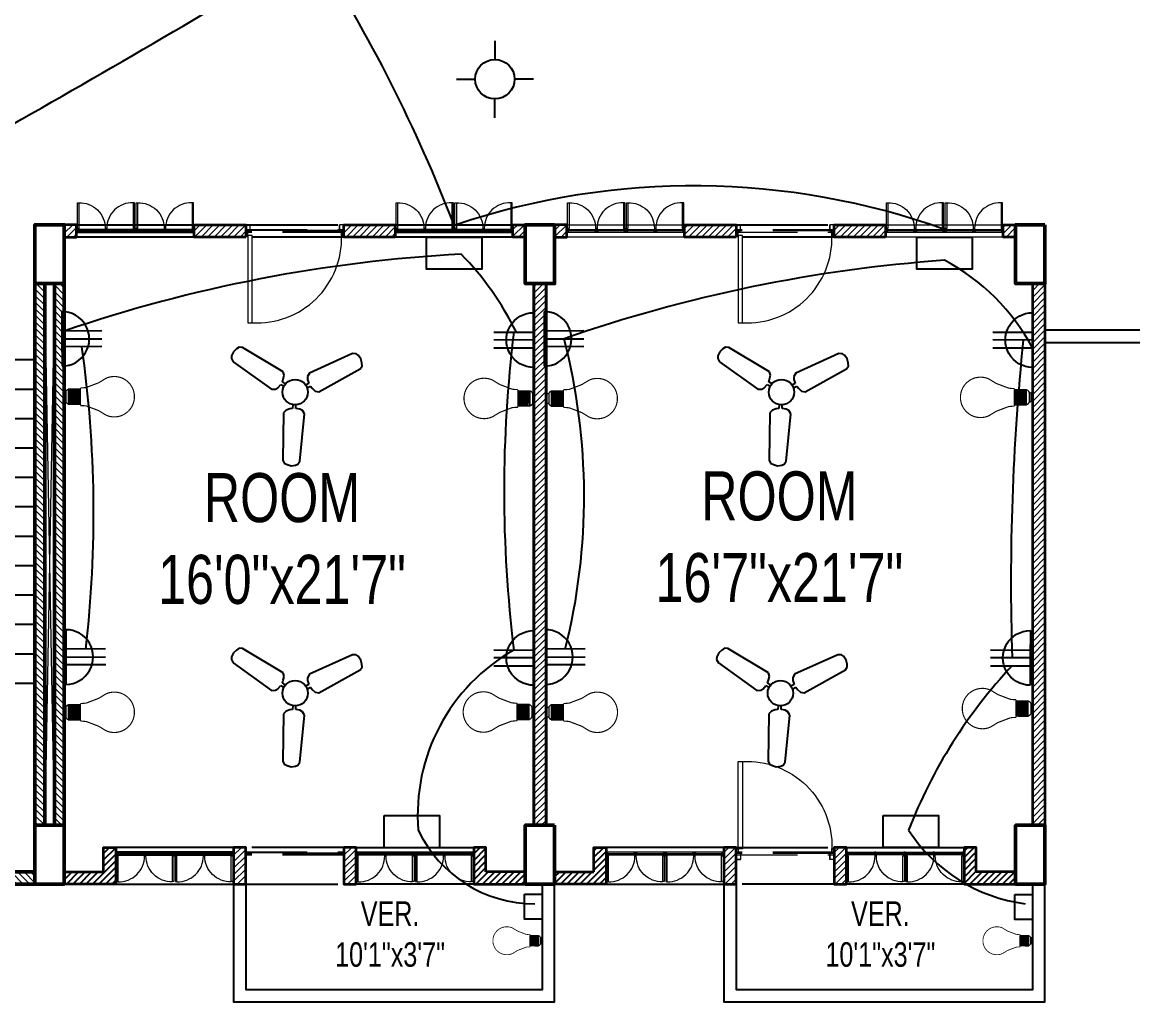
# Model space of a CAD drawing. Extents: x 28 to 3926, y 235 to 2288.
# Drawn here: x 560.9 to 1014, y 507 to 906.6 of the extents above; entities that cross this region are included whole.
import ezdxf

# ---------------------------------------------------------------- set-up
doc = ezdxf.new("R2010")
doc.units = 0
doc.header["$LTSCALE"] = 10
doc.linetypes.add('DASHED2', pattern=[0.375, 0.25, -0.125])
for name, color, linetype, lineweight in [('A-TEXT', 7, 'Continuous', 5), ('ar-DOOR-WOOD', 44, 'Continuous', 0), ('illustr-TOILET FIXTURE', 171, 'Continuous', 0), ('Main Wall', 250, 'Continuous', 13), ('WALL_SEC_', 170, 'Continuous', 25), ('window', 160, 'Continuous', 9)]:
    doc.layers.add(name, color=color, linetype=linetype, lineweight=lineweight)
doc.layers.add('BOX', color=7, linetype='Continuous')
doc.layers.add('conduit', color=160, linetype='Continuous')
doc.layers.add('hatch brick', color=32, linetype='Continuous', lineweight=0, transparency=0.4)
doc.styles.add('SIMPLE', font='romantic.ttf')
pattern_1 = [(45, (0, 0), (-1.325825, 1.325825), [])]
pattern_2 = [(45, (-53757.0333, -18132.9633), (-1.325825215, 1.325825215), [])]
pattern_3 = [(45, (-53826.0333, -18134.9633), (-1.325825215, 1.325825215), [])]
pattern_4 = [(45, (-53840.5333, -18134.9633), (-1.325825215, 1.325825215), [])]
pattern_5 = [(45, (-53824.822, -18134.9633), (-1.325825215, 1.325825215), [])]
pattern_6 = [(45, (-53831.0333, -18386.9633), (-1.325825215, 1.325825215), [])]
pattern_7 = [(45, (-53712.0333, -18132.9633), (-1.325825215, 1.325825215), [])]

# ---------------------------------------------------------------- blocks, each defined once
blk = doc.blocks.new('DOOR_45')
at = {"layer": 'ar-DOOR-WOOD'}
for p, q in [((-10968.75, 15427.44), (-10963.75, 15427.44)), ((-10968.75, 15427.44), (-10968.75, 15426.44)), ((-10963.75, 15427.44), (-10963.75, 15425.44)), ((-11008.75, 15426.44), (-11008.75, 15424.44)), ((-10968.75, 15426.44), (-11008.75, 15426.44)), ((-11008.75, 15424.44), (-10968.75, 15424.44)), ((-10968.75, 15424.44), (-10968.75, 15426.44)), ((-10968.75, 15426.44), (-10966.75, 15426.44)), ((-10966.75, 15426.44), (-10966.75, 15425.44)), ((-10966.75, 15425.44), (-10963.75, 15425.44)), ((-10968.75, 15382.44), (-10968.75, 15383.44)), ((-10968.75, 15383.44), (-10966.75, 15383.44)), ((-10968.75, 15382.44), (-10963.75, 15382.44)), ((-10966.75, 15384.44), (-10963.75, 15384.44)), ((-10966.75, 15383.44), (-10966.75, 15384.44)), ((-10963.75, 15382.44), (-10963.75, 15384.44))]:
    blk.add_line(p, q, dxfattribs=at)
for points in [[(-10963.75, 15427.44), (-10968.75, 15427.44), (-10968.75, 15426.44), (-10966.75, 15426.44), (-10966.75, 15425.44), (-10963.75, 15425.44)], [(-10968.75, 15426.44), (-11008.75, 15426.44), (-11008.75, 15424.44), (-10968.75, 15424.44)], [(-10968.75, 15383.44), (-10968.75, 15382.44), (-10963.75, 15382.44), (-10963.75, 15384.44), (-10966.75, 15384.44), (-10966.75, 15383.44)]]:
    blk.add_lwpolyline(points, close=True, dxfattribs=at)
blk.add_arc((-10969.89, 15422.35), 38.92, 176.9083, 271.677, dxfattribs=at)
blk = doc.blocks.new('T-FIX-027')
at = {"layer": 'illustr-TOILET FIXTURE'}
for p, q in [((-11843.84, 14568.89), (-11843.84, 14557.43)), ((-11843.84, 14568.89), (-11843.84, 14557.43)), ((-11843.84, 14568.89), (-11819.84, 14568.89)), ((-11843.84, 14568.89), (-11819.84, 14568.89)), ((-11819.84, 14568.89), (-11819.84, 14557.43)), ((-11819.84, 14568.89), (-11819.84, 14557.43))]:
    blk.add_line(p, q, dxfattribs=at)
for centre, radius in [((-11831.91, 14568.32), 0.508), ((-11831.91, 14568.32), 0.508), ((-11831.91, 14563.34), 0.762), ((-11831.91, 14563.34), 0.762)]:
    blk.add_circle(centre, radius, dxfattribs=at)
blk.add_ellipse((-11831.84, 14559.64), major_axis=(-10.93, 0), ratio=0.480383, dxfattribs=at)
blk.add_ellipse((-11831.84, 14559.64), major_axis=(-10.93, 0), ratio=0.480383, dxfattribs=at)
blk.add_ellipse((-11831.84, 14558.89), major_axis=(-12.37, 0), ratio=0.48498, start_param=6.528919, end_param=9.179045, dxfattribs=at)
blk.add_ellipse((-11831.84, 14558.89), major_axis=(-12.37, 0), ratio=0.48498, start_param=6.528919, end_param=9.179045, dxfattribs=at)
blk = doc.blocks.new('stair final')
for points in [[(82, 124), (82, -90), (-70, -90), (-70, 124)], [(-37.5, 124), (-37.5, -49), (49.5, -49), (49.5, 122.75)], [(17, 100), (49.5, 124), (82, 100)], [(24.2, 100), (49.5, 124)], [(49.5, 124), (75, 100)], [(82, -8), (82, -90)]]:
    blk.add_lwpolyline(points)
blk.add_lwpolyline([(-5, 126), (17, 126), (17, -10), (-5, -10)], close=True)
blk.add_circle((-37.5, 124), 2.49)
at = {"layer": 'BOX', "ltscale": 2000}
for p, q in [((-5, 124), (-70, 124)), ((-5, 112), (-70, 112)), ((-5, 100), (-70, 100)), ((-5, 88), (-70, 88)), ((-5, 76), (-70, 76)), ((-5, 64), (-70, 64)), ((-5, 52), (-70, 52)), ((-5, 40), (-70, 40)), ((-5, 28), (-70, 28)), ((-5, 16), (-70, 16)), ((-5, 4), (-70, 4)), ((-5, -8), (-70, -8)), ((0, -8), (-3, -8)), ((15, -8), (12, -8))]:
    blk.add_line(p, q, dxfattribs=at)
at = {"layer": 'BOX', "linetype": 'DASHED2', "ltscale": 20}
for p, q in [((82, 124), (17, 124)), ((82, 112), (17, 112)), ((82, 100), (17, 100)), ((82, 88), (17, 88)), ((82, 76), (17, 76)), ((82, 64), (17, 64)), ((82, 52), (17, 52)), ((82, 40), (17, 40)), ((82, 28), (17, 28)), ((82, 16), (17, 16)), ((82, 4), (17, 4)), ((82, -8), (17, -8))]:
    blk.add_line(p, q, dxfattribs=at)
at = {"layer": 'BOX', "ltscale": 2000}
for points in [[(17, 124), (17, -10), (-5, -10), (-5, 124)], [(-3, 124), (15, 124)]]:
    blk.add_lwpolyline(points, dxfattribs=at)
blk.add_lwpolyline([(15, 124), (15, -8), (-3, -8), (-3, 124)], close=True, dxfattribs=at)
blk = doc.blocks.new('wc')
at = {"linetype": 'Continuous'}
for p, q in [((17795.02, 10409.39), (17795.02, 10412.39)), ((17796.16, 10413.89), (17808.33, 10413.89)), ((17809.55, 10412.39), (17809.55, 10409.39)), ((17808.24, 10407.89), (17796.16, 10407.89)), ((17806.43, 10407.89), (17798.79, 10407.89)), ((17795.14, 10404.89), (17795.14, 10395.33)), ((17809.43, 10395.33), (17809.43, 10404.89)), ((17802.29, 10388.83), (17802.29, 10388.83))]:
    blk.add_line(p, q, dxfattribs=at)
for centre, radius, start, end in [((17796.22, 10412.67), 1.22, 92.839, 193.0763), ((17808.28, 10412.6), 1.29, 350.3937, 88.0376), ((17796.22, 10409.11), 1.22, 166.9235, 267.161), ((17798.7, 10404.28), 3.61, 88.6213, 170.3077), ((17806.43, 10404.89), 3, 0, 90), ((17808.21, 10409.24), 1.35, 271.2066, 6.2687), ((17802.2, 10395.91), 7.08, 184.6705, 270.7333), ((17802.38, 10395.91), 7.08, 269.2667, 355.3295)]:
    blk.add_arc(centre, radius, start, end, dxfattribs=at)
blk = doc.blocks.new('nap')
at = {"linetype": 'Continuous'}
for p, q in [((17810.88, 10410.98), (17810.88, 10413.6)), ((17810.88, 10413.6), (17817, 10413.6)), ((17811.65, 10410.98), (17810.88, 10410.98)), ((17811.65, 10410.19), (17811.65, 10411.93)), ((17812.15, 10412.43), (17815.76, 10412.43)), ((17816.26, 10411.93), (17816.26, 10410.19)), ((17817, 10410.98), (17816.26, 10410.98)), ((17817, 10413.6), (17817, 10410.98)), ((17815.76, 10409.69), (17812.15, 10409.69))]:
    blk.add_line(p, q, dxfattribs=at)
for centre, start, end in [((17812.15, 10411.93), 90, 180), ((17812.15, 10410.19), 180, 270), ((17815.76, 10411.93), 0, 90), ((17815.76, 10410.19), 270, 0)]:
    blk.add_arc(centre, 0.5, start, end, dxfattribs=at)
blk = doc.blocks.new('toilet stair block final')
h = blk.add_hatch()
h.set_pattern_fill('ANSI31', color=256, scale=15)
h.set_pattern_definition([(45, (1.7069, -4.6996), (-1.325825, 1.325825), [])])
h.paths.add_polyline_path([(145.14, -46.57), (150.14, -44.75), (150.14, -64.82), (145.14, -64.82)])
at = {"layer": 'hatch brick'}
h = blk.add_hatch(dxfattribs=at)
h.set_pattern_fill('ANSI31', color=256, scale=15)
h.set_pattern_definition(pattern_1)
h.paths.add_polyline_path([(85.96, 283.35), (116.45, 199.41), (121.15, 201.12), (90.63, 285.05)])
h = blk.add_hatch(dxfattribs=at)
h.set_pattern_fill('ANSI31', color=256, scale=15)
h.set_pattern_definition(pattern_1)
edge = h.paths.add_edge_path()
edge.add_line((67.04, 218.27), (65.33, 222.97))
edge.add_line((65.33, 222.97), (0, 199.18))
edge.add_line((0, 199.18), (0, 180.18))
edge.add_line((0, 180.18), (-57, 180.18))
edge.add_line((-57, 180.18), (-57, 175.18))
edge.add_line((-57, 175.18), (5, 175.18))
edge.add_line((5, 175.18), (5, 195.68))
edge.add_line((5, 195.68), (67.04, 218.27))
h = blk.add_hatch(dxfattribs=at)
h.set_pattern_fill('ANSI31', color=256, scale=15)
h.set_pattern_definition(pattern_1)
h.paths.add_polyline_path([(-233, 175.18), (-233, -45.82), (-229, -45.82), (-229, 175.18)])
h = blk.add_hatch(dxfattribs=at)
h.set_pattern_fill('ANSI31', color=256, scale=15)
h.set_pattern_definition([(45, (7, 0), (-1.325825, 1.325825), [])])
h.paths.add_polyline_path([(-225, 175.18), (-225, -45.82), (-221, -45.82), (-221, 175.18)])
h = blk.add_hatch(dxfattribs=at)
h.set_pattern_fill('ANSI31', color=256, scale=15)
h.set_pattern_definition([(45, (164, 0), (-1.325825, 1.325825), [])])
h.paths.add_polyline_path([(-69, 175.18), (-69, -45.82), (-65, -45.82), (-65, 175.18)])
h = blk.add_hatch(dxfattribs=at)
h.set_pattern_fill('ANSI31', color=256, scale=15)
h.set_pattern_definition(pattern_1)
h.paths.add_polyline_path([(-61, 175.18), (-61, -45.82), (-57, -45.82), (-57, 175.18)])
h = blk.add_hatch(dxfattribs=at)
h.set_pattern_fill('ANSI31', color=256, scale=15)
h.set_pattern_definition([(45, (-1.4041, 77.1201), (-1.325825, 1.325825), [])])
h.paths.add_polyline_path([(131.46, 158.06), (72.72, 136.72), (71.01, 141.42), (129.75, 162.76)])
h = blk.add_hatch(dxfattribs=at)
h.set_pattern_fill('ANSI31', color=256, scale=15)
h.set_pattern_definition(pattern_1)
edge = h.paths.add_edge_path()
edge.add_line((28.72, 126.06), (33.42, 127.77))
edge.add_line((33.42, 127.77), (70.4, 25.94))
edge.add_line((70.4, 25.94), (70.4, -69.82))
edge.add_line((70.4, -69.82), (65.4, -69.82))
edge.add_line((65.4, -69.82), (65.4, 25.06))
edge.add_line((65.4, 25.06), (28.72, 126.06))
h = blk.add_hatch(dxfattribs=at)
h.set_pattern_fill('ANSI31', color=256, scale=15)
h.set_pattern_definition([(45, (-1.0627, 76.1802), (-1.325825, 1.325825), [])])
edge = h.paths.add_edge_path()
edge.add_line((94.28, 93.48), (88.13, 110.4))
edge.add_line((88.13, 110.4), (92.83, 112.11))
edge.add_line((92.83, 112.11), (97.27, 99.88))
edge.add_line((97.27, 99.88), (146.14, 117.64))
edge.add_line((146.14, 117.64), (147.85, 112.94))
edge.add_line((147.85, 112.94), (94.28, 93.48))
h = blk.add_hatch(dxfattribs=at)
h.set_pattern_fill('ANSI31', color=256, scale=15)
h.set_pattern_definition([(45, (-56625.152, -18759.7349), (-1.325825215, 1.325825215), [])])
edge = h.paths.add_edge_path()
edge.add_line((157.41, 86.62), (162.11, 88.33))
edge.add_line((162.11, 88.33), (168.94, 69.53))
edge.add_line((168.94, 69.53), (164.23, 67.82))
edge.add_line((164.23, 67.82), (157.4, 86.62))
h = blk.add_hatch(dxfattribs=at)
h.set_pattern_fill('ANSI31', color=256, scale=15)
h.set_pattern_definition(pattern_1)
h.paths.add_polyline_path([(0, 80), (0, 75), (-57, 75), (-57, 80)])
h = blk.add_hatch(dxfattribs=at)
h.set_pattern_fill('ANSI31', color=256, scale=15)
h.set_pattern_definition([(45, (15.3236, 31.0638), (-1.325825, 1.325825), [])])
edge = h.paths.add_edge_path()
edge.add_line((110.66, 48.37), (104.52, 65.29))
edge.add_line((104.52, 65.29), (109.22, 66.99))
edge.add_line((109.22, 66.99), (113.66, 54.77))
edge.add_line((113.66, 54.77), (162.52, 72.52))
edge.add_line((162.52, 72.52), (164.23, 67.82))
edge.add_line((164.23, 67.82), (110.66, 48.37))
h = blk.add_hatch(dxfattribs=at)
h.set_pattern_fill('ANSI31', color=256, scale=15)
h.set_pattern_definition(pattern_1)
h.paths.add_polyline_path([(0, 28), (-57, 28), (-57, 33), (-5, 33), (-5, 45), (0, 45), (0, 33), (17.4, 33), (17.4, 28)])
h = blk.add_hatch(dxfattribs=at)
h.set_pattern_fill('ANSI31', color=256, scale=15)
h.set_pattern_definition(pattern_1)
h.paths.add_polyline_path([(-45, -64.82), (-40, -64.82), (-40, 28), (-45, 28)])
h = blk.add_hatch(dxfattribs=at)
h.set_pattern_fill('ANSI31', color=256, scale=15)
h.set_pattern_definition([(45, (15.3236, 31.0638), (-1.325825, 1.325825), [])])
h.paths.add_polyline_path([(125.34, 7.95), (120.9, 20.17), (125.6, 21.88), (130.04, 9.66), (178.91, 27.41), (180.62, 22.71), (127.05, 3.25)])
h = blk.add_hatch(dxfattribs=at)
h.set_pattern_fill('ANSI31', color=256, scale=15)
h.set_pattern_definition([(45, (17.4023, 0), (-1.325825, 1.325825), [])])
h.paths.add_polyline_path([(-40, -14), (12.4, -14), (12.4, -2), (17.4, -2), (17.4, -19), (-40, -19)])
h = blk.add_hatch(dxfattribs=at)
h.set_pattern_fill('ANSI31', color=256, scale=15)
h.set_pattern_definition([(45, (33.4168, -18.7522), (-1.325825, 1.325825), [])])
h.paths.add_polyline_path([(143.44, -41.87), (137.29, -24.95), (141.99, -23.24), (148.14, -40.16), (197.01, -22.41), (198.72, -27.11), (145.14, -46.57)])
h = blk.add_hatch(dxfattribs=at)
h.set_pattern_fill('ANSI31', color=256, scale=15)
h.set_pattern_definition(pattern_1)
h.paths.add_polyline_path([(201.71, -20.7), (197.01, -22.41), (205.51, -45.81), (210.21, -44.1)])
h = blk.add_hatch(dxfattribs=at)
h.set_pattern_fill('ANSI31', color=256, scale=15)
h.set_pattern_definition(pattern_1)
h.paths.add_polyline_path([(12.4, -64.82), (0, -64.82), (-57, -64.82), (-57, -69.82), (17.4, -69.82), (17.4, -49), (12.4, -49)])
h = blk.add_hatch(dxfattribs=at)
h.set_pattern_fill('ANSI31', color=256, scale=15)
h.set_pattern_definition(pattern_1)
h.paths.add_polyline_path([(-193, -64.82), (-193, -54.82), (-198, -54.82), (-198, -64.82), (-221, -64.82), (-221, -69.82), (-193, -69.82)])
h = blk.add_hatch(dxfattribs=at)
h.set_pattern_fill('ANSI31', color=256, scale=15)
h.set_pattern_definition(pattern_1)
h.paths.add_polyline_path([(-97, -64.82), (-97, -69.82), (-69, -69.82), (-69, -64.82), (-92, -64.82), (-92, -54.82), (-97, -54.82)])
h = blk.add_hatch(dxfattribs=at)
h.set_pattern_fill('ANSI31', color=256, scale=15)
h.set_pattern_definition(pattern_1)
h.paths.add_polyline_path([(118.4, -54.82), (123.4, -54.82), (123.4, -64.82), (207.11, -64.82), (208.92, -69.82), (118.4, -69.82)])
for points in [[(-62, 367), (-62, 362), (57.4, 362), (85.96, 283.35)], [(90.63, 285.05), (60.9, 367), (-57, 367)], [(-229, 175.18), (-225, -45.82)], [(-229, -45.82), (-225, 175.18)], [(-65, -45.82), (-61, 175.18)], [(-65, 175.18), (-61, -45.82)], [(-57, 28), (-45, -64.82)], [(-57, -64.82), (-45, 28)], [(150.14, -64.82), (198.72, -27.11)], [(150.14, -44.75), (207.11, -64.82)]]:
    blk.add_lwpolyline(points)
at = {"color": 0, "lineweight": 50}
for points in [[(85.96, 283.35), (116.45, 199.41), (121.15, 201.12), (90.63, 285.05), (85.96, 283.35)], [(67.04, 218.27), (65.33, 222.97), (0, 199.18), (0, 180.18), (-57, 180.18), (-57, 175.18), (5, 175.18), (5, 195.68), (67.04, 218.27)], [(124.63, 176.85), (197.01, -22.41), (201.71, -20.7), (129.33, 178.56)], [(28.72, 126.06), (33.42, 127.77), (70.4, 25.94), (70.4, -69.82), (65.4, -69.82), (65.4, 25.06), (28.72, 126.06)], [(94.28, 93.48), (88.13, 110.4), (92.83, 112.11), (97.27, 99.88), (146.14, 117.64), (147.85, 112.94), (94.28, 93.48), (94.28, 93.48)], [(157.41, 86.62), (162.11, 88.33), (168.94, 69.53), (164.23, 67.82), (157.4, 86.62)], [(0, 80), (0, 75), (-57, 75), (-57, 80), (0, 80)], [(110.66, 48.37), (104.52, 65.29), (109.22, 66.99), (113.66, 54.77), (162.52, 72.52), (164.23, 67.82), (110.66, 48.37), (110.66, 48.37)], [(0, 28), (-57, 28), (-57, 33), (-5, 33), (-5, 45), (0, 45), (0, 33), (17.4, 33), (17.4, 28), (0, 28)], [(125.34, 7.95), (120.9, 20.17), (125.6, 21.88), (130.04, 9.66), (178.91, 27.41), (180.62, 22.71), (127.05, 3.25), (125.34, 7.95)], [(143.44, -41.87), (137.29, -24.95), (141.99, -23.24), (148.14, -40.16), (197.01, -22.41), (198.72, -27.11), (145.14, -46.57), (143.44, -41.87)], [(12.4, -64.82), (0, -64.82), (0, -64.82), (-57, -64.82), (-57, -69.82), (17.4, -69.82), (17.4, -69.82), (17.4, -49), (12.4, -49), (12.4, -64.82)]]:
    blk.add_lwpolyline(points, dxfattribs=at)
at = {"color": 1, "lineweight": 50}
for points in [[(129.33, 178.56), (121.14, 201.12), (111.74, 197.7), (119.93, 175.15)], [(218.32, -66.4), (210.21, -44.07), (200.81, -47.49), (208.92, -69.82)]]:
    blk.add_lwpolyline(points, close=True, dxfattribs=at)
blk.add_lwpolyline([(-57, 175.18), (-69, 175.18), (-69, 199.18), (-57, 199.18), (-57, 175.18)], dxfattribs=at)
at = {"color": 0, "lineweight": 50}
for points in [[(-61, 175.18), (-61, -45.82), (-57, -45.82), (-57, 175.18)], [(131.46, 158.06), (72.72, 136.72), (71.01, 141.42), (129.75, 162.76)], [(147.85, 112.94), (94.28, 93.48), (92.57, 98.18), (146.14, 117.64)], [(-45, -64.82), (-40, -64.82), (-40, 28), (-45, 28)], [(-40, -14), (12.4, -14), (12.4, -2), (17.4, -2), (17.4, -19), (-40, -19)], [(201.71, -20.7), (197.01, -22.41), (205.51, -45.81), (210.21, -44.1)], [(145.14, -46.57), (150.14, -44.75), (150.14, -64.82), (145.14, -64.82)], [(-193, -64.82), (-193, -54.82), (-198, -54.82), (-198, -64.82), (-221, -64.82), (-221, -69.82), (-193, -69.82)], [(-97, -64.82), (-97, -69.82), (-69, -69.82), (-69, -64.82), (-92, -64.82), (-92, -54.82), (-97, -54.82)], [(118.4, -54.82), (118.4, -54.82), (123.4, -54.82), (123.4, -64.82), (207.11, -64.82), (208.92, -69.82), (118.4, -69.82)]]:
    blk.add_lwpolyline(points, close=True, dxfattribs=at)
blk.add_lwpolyline([(-193, -69.82), (-97, -69.82), (-97, -54.82), (-193, -54.82)], close=True)
at = {"layer": 'BOX', "ltscale": 2000}
for p, q in [((0, 199.18), (-57, 199.18)), ((-57, 175.18), (-57, 80.18)), ((-35, 175.18), (-35, 80.18))]:
    blk.add_line(p, q, dxfattribs=at)
for points in [[(65.4, -69.82), (17.4, -69.82), (17.4, -54.82), (65.4, -54.82)], [(118.4, -69.82), (70.4, -69.82), (70.4, -54.82), (118.4, -54.82)]]:
    blk.add_lwpolyline(points, close=True, dxfattribs=at)
at = {"layer": 'Main Wall', "color": 1, "lineweight": 50}
for points in [[(-233, 175.18), (-221, 175.18), (-221, 199.18), (-233, 199.18), (-233, 175.18)], [(-233, -69.82), (-221, -69.82), (-221, -45.82), (-233, -45.82), (-233, -69.82)], [(-69, -69.82), (-57, -69.82), (-57, -45.82), (-69, -45.82), (-69, -69.82)]]:
    blk.add_lwpolyline(points, dxfattribs=at)
at = {"layer": 'Main Wall', "color": 0, "lineweight": 50}
for points in [[(-233, 175.18), (-233, -45.82), (-229, -45.82), (-229, 175.18)], [(-225, 175.18), (-225, -45.82), (-221, -45.82), (-221, 175.18)], [(-69, 175.18), (-69, -45.82), (-65, -45.82), (-65, 175.18)]]:
    blk.add_lwpolyline(points, close=True, dxfattribs=at)
at = {"layer": 'window', "ltscale": 2000}
for points in [[(158.82, 87.14), (126.05, 177.37)], [(159.76, 87.48), (126.98, 177.71)], [(160.7, 87.82), (127.92, 178.05)], [(198.42, -21.9), (165.65, 68.34)], [(199.36, -21.55), (166.59, 68.68)], [(200.3, -21.21), (167.53, 69.02)]]:
    blk.add_lwpolyline(points, dxfattribs=at)
at = {"extrusion": (0, 0, -1)}
for p, xscale, yscale, zscale, rotation in [((16117.31, 4701.45), 0.8888892124533201, 0.8888892124533201, -0.8888892124533201, 69.99006771556789), ((3281.08, -12023.71), 0.6666666666666669, 0.6666666666666669, -0.6666666666666669, 340.0389565718659), ((3264.7, -12068.82), 0.6666666666666669, 0.6666666666666669, -0.6666666666666669, 340.0389565718659), ((3248.31, -12113.94), 0.6666666666666669, 0.6666666666666669, -0.6666666666666669, 340.0389565718659), ((3231.93, -12159.05), 0.6666666666666669, 0.6666666666666669, -0.6666666666666669, 340.0389565718659)]:
    blk.add_blockref('DOOR_45', p, dxfattribs=dict(at, xscale=xscale, yscale=yscale, zscale=zscale, rotation=rotation))
blk.add_blockref('stair final', (-151, 20.18))
at = {"extrusion": (0, 0, -1), "zscale": -1, "rotation": 160.0389565718658}
for name, p in [('wc', (20158.79, 3822.37)), ('nap', (20157.38, 3822.57)), ('wc', (20142.41, 3777.25)), ('nap', (20141, 3777.46)), ('wc', (20126.36, 3733.08)), ('nap', (20124.95, 3733.28)), ('wc', (20108.27, 3683.26)), ('nap', (20106.86, 3683.46))]:
    blk.add_blockref(name, p, dxfattribs=at)
at = {"xscale": 0.666666606798147, "yscale": 0.666666606798147, "zscale": 0.666666606798147}
for p in [(7309.17, -10209.96), (7326.57, -10256.96), (7326.57, -10303.96)]:
    blk.add_blockref('DOOR_45', p, dxfattribs=at)
at = {"layer": 'illustr-TOILET FIXTURE', "extrusion": (0, 0, -1), "zscale": -1, "rotation": 270}
for p in [(-14516.54, -11677.4), (-14516.54, -11705.92), (-14516.54, -11734.81)]:
    blk.add_blockref('T-FIX-027', p, dxfattribs=at)
at = {"layer": 'Main Wall', "xscale": 0.888888888888914, "yscale": 0.888888888888914, "zscale": 0.888888888888914, "rotation": 109.9621850072985}
blk.add_blockref('DOOR_45', (9595.65, 13969.5), dxfattribs=at)
blk = doc.blocks.new('DOOR_40')
at = {"layer": 'ar-DOOR-WOOD'}
for p, q in [((-11029.1, 15421.4), (-11064.1, 15421.4)), ((-11064.1, 15421.4), (-11064.1, 15419.4)), ((-11064.1, 15419.4), (-11029.1, 15419.4)), ((-11029.1, 15422.4), (-11024.1, 15422.4)), ((-11029.1, 15422.4), (-11029.1, 15421.4)), ((-11029.1, 15419.4), (-11029.1, 15421.4)), ((-11029.1, 15421.4), (-11027.1, 15421.4)), ((-11027.1, 15421.4), (-11027.1, 15420.4)), ((-11027.1, 15420.4), (-11024.1, 15420.4)), ((-11024.1, 15422.4), (-11024.1, 15420.4)), ((-11029.1, 15383.4), (-11027.1, 15383.4)), ((-11029.1, 15382.4), (-11029.1, 15383.4)), ((-11029.1, 15382.4), (-11024.1, 15382.4)), ((-11027.1, 15383.4), (-11027.1, 15384.4)), ((-11027.1, 15384.4), (-11024.1, 15384.4)), ((-11024.1, 15382.4), (-11024.1, 15384.4))]:
    blk.add_line(p, q, dxfattribs=at)
blk.add_arc((-11029.4, 15418.2), 34.8, 178.03, 270.3561, dxfattribs=at)
blk = doc.blocks.new('LED')
for p, q in [((-11.6, -7.7), (11.7, -7.7)), ((-11.6, -11), (11.7, -9.6)), ((-11.6, -13.3), (11.7, -11.8)), ((-11.5, -15.5), (11.8, -14.1)), ((-11.3, -17.8), (11.9, -16.3)), ((-12.1, -25.6), (11.9, -25.6)), ((-11.2, -20), (12.1, -18.6)), ((-11.2, -22.2), (12.1, -20.8)), ((-11.2, -24.5), (12.1, -23.1))]:
    blk.add_line(p, q)
at = {"lineweight": 9}
blk.add_line((7.8, -3.1), (-7.8, -3.1), dxfattribs=at)
for points, const_width in [([(5.3, 0), (5.4, 0), (5.7, 0), (6.1, -0.1), (6.6, -0.3), (7, -0.6), (7.2, -0.9), (7.4, -1.2), (7.5, -1.5), (7.7, -2), (7.7, -2.5), (7.8, -3.1), (7.7, -2.5), (7.7, -2), (7.5, -1.5), (7.4, -1.2), (7.2, -0.9), (7, -0.6), (6.6, -0.3), (6.1, -0.1), (5.7, 0), (5.4, 0), (5.3, 0), (-5.3, 0), (-5.4, 0), (-5.5, 0), (-5.8, 0), (-6.1, -0.1), (-6.4, -0.2), (-6.7, -0.5), (-7, -0.7), (-7.3, -1.1), (-7.6, -1.7), (-7.7, -2.3), (-7.8, -3.1), (-7.8, -3.1), (-7.9, -3.2), (-8.1, -3.2), (-8.3, -3.3), (-8.9, -3.6), (-9.6, -4.1), (-10.3, -4.7), (-11, -5.4), (-11.2, -5.9), (-11.4, -6.4), (-11.6, -7), (-11.6, -7.7), (-12.2, -7.7), (-12.1, -26)], 2), ([(-5.3, 0), (-5.4, 0), (-5.5, 0), (-5.8, 0), (-6.1, -0.1), (-6.4, -0.2), (-6.7, -0.5), (-7, -0.7), (-7.3, -1.1), (-7.6, -1.7), (-7.7, -2.3), (-7.8, -3.1)], 1), ([(11.9, -26.1), (11.9, -7.7), (11.7, -7.7), (11.6, -7), (11.4, -6.4), (11.2, -5.9), (11, -5.4), (10.3, -4.7), (9.6, -4.1), (8.9, -3.6), (8.3, -3.3), (7.9, -3.2), (7.8, -3.1), (7.8, -3.1)], 2), ([(-0.1, -111.1), (-0.2, -111.1), (-1, -111.1), (-1.8, -111.1), (-2.6, -111.1), (-3.4, -111), (-4.2, -110.9), (-5, -110.8), (-5.8, -110.6), (-6.6, -110.5), (-7.4, -110.3), (-8.1, -110.1), (-8.9, -109.9), (-9.6, -109.7), (-10.4, -109.5), (-11.1, -109.2), (-11.8, -108.9), (-12.5, -108.7), (-13.2, -108.3), (-13.9, -108), (-14.6, -107.7), (-15.3, -107.3), (-16, -106.9), (-16.6, -106.6), (-17.3, -106.2), (-17.9, -105.7), (-18.5, -105.3), (-19.2, -104.8), (-19.8, -104.4), (-20.4, -103.9), (-20.9, -103.4), (-21.5, -102.9), (-22.1, -102.4), (-22.6, -101.9), (-23.1, -101.3), (-23.7, -100.8), (-24.2, -100.2), (-24.6, -99.6), (-25.1, -99), (-25.6, -98.4), (-26, -97.8), (-26.5, -97.2), (-26.9, -96.5), (-27.3, -95.9), (-27.7, -95.2), (-28.1, -94.6), (-28.4, -93.9), (-28.8, -93.2), (-29.1, -92.5), (-29.4, -91.8), (-29.7, -91.1), (-30, -90.4), (-30.2, -89.6), (-30.5, -88.9), (-30.7, -88.1), (-30.9, -87.4), (-31.1, -86.6), (-31.2, -85.9), (-31.4, -85.1), (-31.5, -84.3), (-31.6, -83.5), (-31.7, -82.7), (-31.8, -81.9), (-31.8, -81.1), (-31.9, -80.3), (-31.9, -79.5), (-31.9, -78.2), (-31.8, -77), (-31.7, -75.8), (-31.5, -74.6), (-31.3, -73.4), (-31.1, -72.2), (-30.8, -71.1), (-30.4, -69.9), (-30, -68.8), (-29.6, -67.7), (-29.2, -66.6), (-22.1, -55), (-14.6, -35.3), (-14.1, -29.7), (-14.1, -27.1), (-12.1, -25.6)], 1.8), ([(-0.1, -111.1), (0, -111.1), (0.8, -111.1), (1.6, -111.1), (2.5, -111.1), (3.3, -111), (4, -110.9), (4.8, -110.8), (5.6, -110.6), (6.4, -110.5), (7.2, -110.3), (7.9, -110.1), (8.7, -109.9), (9.4, -109.7), (10.2, -109.5), (10.9, -109.2), (11.6, -108.9), (12.3, -108.7), (13, -108.3), (13.7, -108), (14.4, -107.7), (15.1, -107.3), (15.8, -106.9), (16.4, -106.6), (17.1, -106.2), (17.7, -105.7), (18.3, -105.3), (19, -104.8), (19.6, -104.4), (20.2, -103.9), (20.7, -103.4), (21.3, -102.9), (21.9, -102.4), (22.4, -101.9), (22.9, -101.3), (23.5, -100.8), (24, -100.2), (24.5, -99.6), (24.9, -99), (25.4, -98.4), (25.8, -97.8), (26.3, -97.2), (26.7, -96.5), (27.1, -95.9), (27.5, -95.2), (27.9, -94.6), (28.2, -93.9), (28.6, -93.2), (28.9, -92.5), (29.2, -91.8), (29.5, -91.1), (29.8, -90.4), (30, -89.6), (30.3, -88.9), (30.5, -88.1), (30.7, -87.4), (30.9, -86.6), (31, -85.9), (31.2, -85.1), (31.3, -84.3), (31.4, -83.5), (31.5, -82.7), (31.6, -81.9), (31.6, -81.1), (31.7, -80.3), (31.7, -79.5), (31.7, -78.2), (31.6, -77), (31.5, -75.8), (31.3, -74.6), (31.1, -73.4), (30.9, -72.2), (30.6, -71.1), (30.2, -69.9), (29.9, -68.8), (29.4, -67.7), (29, -66.6), (21.9, -55), (14.4, -35.3), (13.9, -29.7), (13.9, -27.1), (11.9, -25.6)], 1.8)]:
    blk.add_lwpolyline(points, dxfattribs=dict(const_width=const_width))
at = {"color": 7, "lineweight": 20}
blk.add_open_spline([(-9.8, -25.6), (-9.8, -25.6), (9.4, -25.6), (9.4, -25.6)], degree=3, dxfattribs=at)
blk = doc.blocks.new('6')
at = {"color": 7}
for p, q in [((3268.2, -2243.2), (3260.1, -2275.1)), ((3260.1, -2275.1), (3351.4, -2686.9)), ((3285.1, -2227.8), (3268.2, -2243.2)), ((3322, -2211.4), (3285.1, -2227.8)), ((3358.8, -2210.9), (3322, -2211.4)), ((3387.4, -2214.9), (3358.8, -2210.9)), ((3407.5, -2235.6), (3387.4, -2214.9)), ((3532.6, -2638.3), (3407.5, -2235.6)), ((3489.2, -2689.8), (3518.4, -2668.9)), ((3518.4, -2668.9), (3532.6, -2638.3)), ((3351.4, -2686.9), (3378.5, -2709.3)), ((3378.5, -2709.3), (3403, -2714.4)), ((3403, -2714.4), (3440.1, -2709.5)), ((3440.1, -2709.5), (3449.6, -2742.4)), ((3467.6, -2701.4), (3489.2, -2689.8)), ((3476.7, -2735.2), (3467.6, -2701.4)), ((3634.6, -2869.5), (3601.3, -2861.3)), ((3649, -2834.9), (3634.6, -2869.5)), ((3665.6, -2816.2), (3649, -2834.9)), ((3698.5, -2804), (3665.6, -2816.2)), ((4100.8, -2930.8), (3698.5, -2804)), ((3290.9, -2913.4), (3004.7, -3223.2)), ((3324.5, -2910.5), (3290.9, -2913.4)), ((3357.2, -2925.3), (3324.5, -2910.5)), ((3378, -2938.2), (3357.2, -2925.3)), ((3402.8, -2913.4), (3378, -2938.2)), ((3398.8, -2958), (3422.6, -2933.2)), ((3421.6, -2987.7), (3398.8, -2958)), ((3594.1, -2888.3), (3627.9, -2897.4)), ((3627.9, -2897.4), (3627.1, -2921.8)), ((3627.1, -2921.8), (3630.6, -2957.5)), ((3630.6, -2957.5), (3650, -2985.2)), ((4124.4, -2953.8), (4100.8, -2930.8)), ((4129.3, -2976.1), (4124.4, -2953.8)), ((3112.6, -3331), (3423.5, -3046)), ((3429.5, -3011.4), (3421.6, -2987.7)), ((3423.5, -3046), (3429.5, -3011.4)), ((3650, -2985.2), (4061.4, -3078.2)), ((4089.3, -3071.2), (4107, -3048.4)), ((4107, -3048.4), (4125, -3016.3)), ((4125, -3016.3), (4129.3, -2976.1)), ((4061.4, -3078.2), (4089.3, -3071.2)), ((3004.7, -3223.2), (2996.8, -3250.9)), ((2996.8, -3250.9), (3007.7, -3277.6)), ((3007.7, -3277.6), (3026.5, -3309.3)), ((3026.5, -3309.3), (3059.1, -3333)), ((3059.1, -3333), (3080.9, -3339.9)), ((3080.9, -3339.9), (3112.6, -3331))]:
    blk.add_line(p, q, dxfattribs=at)
blk.add_circle((3491.2, -2845.6), 113.2, dxfattribs=at)
blk = doc.blocks.new('3 pin')
at = {"layer": 'WALL_SEC_', "color": 3, "lineweight": 25}
for p, q in [((10035.5, 6358.5), (10035.5, 6351.5)), ((10045.69, 6353.52), (10035.5, 6353.52)), ((10035.5, 6351.5), (10035.5, 6344.5)), ((10035.5, 6351.5), (10045.69, 6351.5)), ((10045.69, 6349.48), (10035.5, 6349.48))]:
    blk.add_line(p, q, dxfattribs=at)
blk.add_arc((10035.5, 6351.5), 7, 270, 90, dxfattribs=at)

msp = doc.modelspace()

# ---------------------------------------------------------------- hatches: boundary and pattern name
at = {"true_color": 0x000000}
h = msp.add_hatch(dxfattribs=at)
h.set_pattern_fill('ANSI31', color=18, scale=15)
h.set_pattern_definition(pattern_3)
h.paths.add_polyline_path([(594.119, 559.955), (594.119, 569.955), (599.119, 569.955), (599.119, 554.955), (578.119, 554.955), (578.119, 559.955), (578.119, 559.955)])
h = msp.add_hatch(dxfattribs=at)
h.set_pattern_fill('ANSI31', color=18, scale=15)
h.set_pattern_definition(pattern_3)
h.paths.add_polyline_path([(750.119, 559.955), (750.119, 569.955), (745.119, 569.955), (745.119, 554.955), (766.119, 554.955), (766.119, 559.955), (766.119, 559.955)])
h = msp.add_hatch(dxfattribs=at)
h.set_pattern_fill('ANSI31', color=18, scale=15)
h.set_pattern_definition(pattern_3)
h.paths.add_polyline_path([(794.119, 559.955), (794.119, 569.955), (799.119, 569.955), (799.119, 554.955), (778.119, 554.955), (778.119, 559.955), (778.119, 559.955)])
h = msp.add_hatch(dxfattribs=at)
h.set_pattern_fill('ANSI31', color=18, scale=15)
h.set_pattern_definition(pattern_3)
h.paths.add_polyline_path([(950.119, 559.955), (950.119, 569.955), (945.119, 569.955), (945.119, 554.955), (966.119, 554.955), (966.119, 559.955), (966.119, 559.955)])
at = {"layer": 'hatch brick', "true_color": 0x000000}
h = msp.add_hatch(dxfattribs=at)
h.set_pattern_fill('ANSI31', color=18, scale=15)
h.set_pattern_definition(pattern_4)
h.paths.add_polyline_path([(578.119, 818.955), (583.119, 818.955), (583.119, 823.955), (578.119, 823.955)])
h = msp.add_hatch(dxfattribs=at)
h.set_pattern_fill('ANSI31', color=18, scale=15)
h.set_pattern_definition(pattern_6)
h.paths.add_polyline_path([(652.119, 818.955), (631.119, 818.955), (631.119, 823.955), (652.119, 823.955)])
h = msp.add_hatch(dxfattribs=at)
h.set_pattern_fill('ANSI31', color=18, scale=15)
h.set_pattern_definition(pattern_5)
h.paths.add_polyline_path([(713.119, 818.955), (692.119, 818.955), (692.119, 823.955), (713.119, 823.955)])
h = msp.add_hatch(dxfattribs=at)
h.set_pattern_fill('ANSI31', color=18, scale=15)
h.set_pattern_definition(pattern_3)
h.paths.add_polyline_path([(766.119, 818.955), (761.119, 818.955), (761.119, 823.955), (766.119, 823.955)])
h = msp.add_hatch(dxfattribs=at)
h.set_pattern_fill('ANSI31', color=18, scale=15)
h.set_pattern_definition(pattern_4)
h.paths.add_polyline_path([(778.119, 818.955), (783.119, 818.955), (783.119, 823.955), (778.119, 823.955)])
h = msp.add_hatch(dxfattribs=at)
h.set_pattern_fill('ANSI31', color=18, scale=15)
h.set_pattern_definition(pattern_6)
h.paths.add_polyline_path([(852.119, 818.955), (831.119, 818.955), (831.119, 823.955), (852.119, 823.955)])
h = msp.add_hatch(dxfattribs=at)
h.set_pattern_fill('ANSI31', color=18, scale=15)
h.set_pattern_definition(pattern_5)
h.paths.add_polyline_path([(913.119, 818.955), (892.119, 818.955), (892.119, 823.955), (913.119, 823.955)])
h = msp.add_hatch(dxfattribs=at)
h.set_pattern_fill('ANSI31', color=18, scale=15)
h.set_pattern_definition(pattern_3)
h.paths.add_polyline_path([(966.119, 818.955), (961.119, 818.955), (961.119, 823.955), (966.119, 823.955)])
h = msp.add_hatch(dxfattribs=at)
h.set_pattern_fill('ANSI31', color=18, scale=15)
h.set_pattern_definition(pattern_3)
h.paths.add_polyline_path([(769.619, 799.955), (774.619, 799.955), (774.619, 578.955), (769.619, 578.955)])
h = msp.add_hatch(dxfattribs=at)
h.set_pattern_fill('ANSI31', color=18, scale=15)
h.set_pattern_definition(pattern_3)
h.paths.add_polyline_path([(774.619, 799.955), (769.619, 799.955), (769.619, 578.955), (774.619, 578.955)])
h = msp.add_hatch(dxfattribs=at)
h.set_pattern_fill('ANSI31', color=18, scale=15)
h.set_pattern_definition([(45, (-53822.5333, -18134.9633), (-1.325825215, 1.325825215), [])])
h.paths.add_polyline_path([(973.119, 799.955), (978.119, 799.955), (978.119, 578.955), (973.119, 578.955)])
h = msp.add_hatch(dxfattribs=at)
h.set_pattern_fill('ANSI31', color=18, scale=15)
h.set_pattern_definition(pattern_2)
h.paths.add_polyline_path([(652.119, 554.955), (652.119, 569.955), (652.119, 569.955), (647.119, 569.955), (647.119, 554.955)])
h = msp.add_hatch(dxfattribs=at)
h.set_pattern_fill('ANSI31', color=18, scale=15)
h.set_pattern_definition(pattern_7)
h.paths.add_polyline_path([(697.119, 554.955), (697.119, 569.955), (697.119, 569.955), (692.119, 569.955), (692.119, 554.955)])
h = msp.add_hatch(dxfattribs=at)
h.set_pattern_fill('ANSI31', color=18, scale=15)
h.set_pattern_definition(pattern_2)
h.paths.add_polyline_path([(852.119, 554.955), (852.119, 569.955), (852.119, 569.955), (847.119, 569.955), (847.119, 554.955)])
h = msp.add_hatch(dxfattribs=at)
h.set_pattern_fill('ANSI31', color=18, scale=15)
h.set_pattern_definition(pattern_7)
h.paths.add_polyline_path([(897.119, 554.955), (897.119, 569.955), (897.119, 569.955), (892.119, 569.955), (892.119, 554.955)])

# ---------------------------------------------------------------- linework, layer by layer
at = {"color": 30, "true_color": 0xf8991e}
for p, q in [((753.758, 899.055), (753.758, 891.368)), ((738.036, 883.334), (745.724, 883.334)), ((769.479, 883.334), (761.792, 883.334)), ((753.758, 867.613), (753.758, 875.3))]:
    msp.add_line(p, q, dxfattribs=at)
at = {"color": 1, "lineweight": 50}
for points in [[(578.119, 823.955), (566.119, 823.955), (566.119, 799.955), (578.119, 799.955), (578.119, 823.955)], [(778.119, 823.955), (766.119, 823.955), (766.119, 799.955), (778.119, 799.955), (778.119, 823.955)], [(578.119, 578.955), (566.119, 578.955), (566.119, 554.955), (578.119, 554.955), (578.119, 578.955)], [(778.119, 578.955), (766.119, 578.955), (766.119, 554.955), (778.119, 554.955), (778.119, 578.955)]]:
    msp.add_lwpolyline(points, dxfattribs=at)
at = {"color": 18, "lineweight": 35, "true_color": 0x000000}
for points in [[(578.119, 818.955), (583.119, 818.955), (583.119, 823.955), (578.119, 823.955)], [(713.119, 818.955), (692.119, 818.955), (692.119, 823.955), (713.119, 823.955)], [(766.119, 818.955), (761.119, 818.955), (761.119, 823.955), (766.119, 823.955)], [(652.119, 554.955), (652.119, 569.955), (652.119, 569.955), (652.119, 569.955), (647.119, 569.955), (647.119, 554.955)], [(697.119, 554.955), (697.119, 569.955), (697.119, 569.955), (697.119, 569.955), (692.119, 569.955), (692.119, 554.955)]]:
    msp.add_lwpolyline(points, close=True, dxfattribs=at)
at = {"color": 18, "true_color": 0x000000}
for points in [[(583.119, 823.955), (631.119, 823.955), (631.119, 818.955), (583.119, 818.955)], [(713.119, 823.955), (761.119, 823.955), (761.119, 818.955), (713.119, 818.955)], [(978.119, 775.955), (1166.119, 775.955), (1166.119, 780.955), (978.119, 780.955)], [(599.119, 554.955), (647.119, 554.955), (647.119, 569.955), (599.119, 569.955)], [(745.119, 554.955), (697.119, 554.955), (697.119, 569.955), (745.119, 569.955)], [(799.119, 554.955), (847.119, 554.955), (847.119, 569.955), (799.119, 569.955)], [(945.119, 554.955), (897.119, 554.955), (897.119, 569.955), (945.119, 569.955)]]:
    msp.add_lwpolyline(points, close=True, dxfattribs=at)
at = {"color": 150}
for points in [[(583.119, 820.955), (630.519, 820.955), (630.519, 821.955), (583.119, 821.955)], [(583.119, 820.955), (630.519, 820.955), (630.519, 821.455), (583.119, 821.455)], [(713.719, 820.955), (760.519, 820.955), (760.519, 821.955), (713.719, 821.955)], [(713.719, 820.955), (760.519, 820.955), (760.519, 821.455), (713.719, 821.455)], [(647.119, 567.955), (599.719, 567.955), (599.719, 566.955), (647.119, 566.955)], [(647.119, 567.955), (599.719, 567.955), (599.719, 567.455), (647.119, 567.455)], [(697.119, 567.955), (744.519, 567.955), (744.519, 566.955), (697.119, 566.955)], [(697.119, 567.955), (744.519, 567.955), (744.519, 567.455), (697.119, 567.455)]]:
    msp.add_lwpolyline(points, close=True, dxfattribs=at)
at = {"color": 18, "lineweight": 35, "true_color": 0x000000}
for points in [[(652.119, 818.955), (652.119, 818.955), (631.119, 818.955), (631.119, 823.955), (652.119, 823.955), (652.119, 818.955)], [(594.119, 559.955), (594.119, 569.955), (599.119, 569.955), (599.119, 554.955), (578.119, 554.955), (578.119, 559.955), (578.119, 559.955), (578.119, 559.955), (594.119, 559.955)], [(750.119, 559.955), (750.119, 569.955), (745.119, 569.955), (745.119, 554.955), (766.119, 554.955), (766.119, 559.955), (766.119, 559.955), (766.119, 559.955), (750.119, 559.955)]]:
    msp.add_lwpolyline(points, dxfattribs=at)
at = {"color": 18, "linetype": 'DASHED2', "ltscale": 15, "true_color": 0x000000}
for points in [[(652.119, 823.955), (692.119, 823.955), (692.119, 818.955), (652.119, 818.955)], [(852.119, 823.955), (892.119, 823.955), (892.119, 818.955), (852.119, 818.955)], [(652.119, 554.955), (692.119, 554.955), (692.119, 569.955), (652.119, 569.955)], [(852.119, 569.955), (892.119, 569.955), (892.119, 554.955), (852.119, 554.955)]]:
    msp.add_lwpolyline(points, close=True, dxfattribs=at)
at = {"color": 150, "linetype": 'DASHED2', "ltscale": 10}
for points in [[(652.119, 821.955), (692.119, 821.955), (692.119, 820.955), (652.119, 820.955)], [(652.119, 821.955), (692.119, 821.955), (692.119, 821.455), (652.119, 821.455)], [(652.119, 567.955), (692.119, 567.955), (692.119, 566.955), (652.119, 566.955)], [(652.119, 567.955), (692.119, 567.955), (692.119, 567.455), (652.119, 567.455)]]:
    msp.add_lwpolyline(points, close=True, dxfattribs=at)
at = {"color": 116, "true_color": 0x136734}
for points in [[(725.865, 818.955), (748.372, 818.955), (748.372, 805.872), (725.865, 805.872)], [(925.865, 818.955), (948.372, 818.955), (948.372, 805.872), (925.865, 805.872)], [(708.615, 582.905), (731.122, 582.905), (731.122, 569.822), (708.615, 569.822)], [(912.184, 582.956), (934.692, 582.956), (934.692, 569.873), (912.184, 569.873)], [(765.813, 550.879), (773.046, 550.879), (773.046, 540.678), (765.813, 540.678)], [(965.806, 550.661), (973.038, 550.661), (973.038, 540.461), (965.806, 540.461)]]:
    msp.add_lwpolyline(points, close=True, dxfattribs=at)
at = {"color": 18, "true_color": 0x000000}
for points in [[(647.119, 554.955), (647.119, 506.955), (778.119, 506.955), (778.119, 554.955)], [(652.119, 554.955), (652.119, 511.955), (773.119, 511.955), (773.119, 554.955)], [(847.119, 554.955), (847.119, 506.955), (978.119, 506.955), (978.119, 554.955)], [(852.119, 554.955), (852.119, 511.955), (973.119, 511.955), (973.119, 554.955)]]:
    msp.add_lwpolyline(points, dxfattribs=at)
at = {"color": 30, "true_color": 0xf8991e}
msp.add_circle((753.758, 883.334), 8.034, dxfattribs=at)
at = {"layer": 'conduit', "color": 18, "true_color": 0x000000}
for centre, radius, start, end in [((-1899.152, 5200.355), 4982.831, 297.660777, 301.171918), ((131.885, 588.961), 649.254, 21.219726, 32.411179), ((834.847, 536.668), 303.166, 70.22458, 108.6261), ((771.903, 213.631), 599.174, 93.052196, 108.869871), ((651.193, 725.241), 124.121, 26.26431, 44.31688), ((979.878, 210.705), 600.275, 94.084807, 109.250468), ((896.238, 732.294), 87.321, 28.31758, 62.08467), ((1286.047, 715.317), 528.563, 172.95265, 187.04735), ((533.566, 713.132), 256.586, 345.95185, 14.50932), ((1923.028, 678.792), 958.788, 174.124496, 181.884972), ((108.008, 706.391), 482.059, 353.38385, 8.08704), ((799.494, 583.222), 77.248, 119.48104, 184.65327), ((1114.979, 502.591), 206.345, 136.72384, 158.8759), ((769.915, 599.425), 52.469, 205.35572, 270.09299), ((978.724, 613.372), 66.988, 212.93173, 262.51698)]:
    msp.add_arc(centre, radius, start, end, dxfattribs=at)
at = {"layer": 'Main Wall', "color": 1, "lineweight": 50}
for points in [[(778.119, 823.955), (766.119, 823.955), (766.119, 799.955), (778.119, 799.955), (778.119, 823.955)], [(978.119, 823.955), (966.119, 823.955), (966.119, 799.955), (978.119, 799.955), (978.119, 823.955)], [(778.119, 578.955), (766.119, 578.955), (766.119, 554.955), (778.119, 554.955), (778.119, 578.955)], [(978.119, 578.955), (966.119, 578.955), (966.119, 554.955), (978.119, 554.955), (978.119, 578.955)]]:
    msp.add_lwpolyline(points, dxfattribs=at)
at = {"layer": 'Main Wall', "color": 18, "lineweight": 35, "true_color": 0x000000}
for points in [[(778.119, 818.955), (783.119, 818.955), (783.119, 823.955), (778.119, 823.955)], [(913.119, 818.955), (892.119, 818.955), (892.119, 823.955), (913.119, 823.955)], [(966.119, 818.955), (961.119, 818.955), (961.119, 823.955), (966.119, 823.955)], [(769.619, 799.955), (774.619, 799.955), (774.619, 578.955), (769.619, 578.955)], [(774.619, 799.955), (769.619, 799.955), (769.619, 578.955), (774.619, 578.955)], [(973.119, 799.955), (978.119, 799.955), (978.119, 578.955), (973.119, 578.955)], [(852.119, 554.955), (852.119, 569.955), (852.119, 569.955), (852.119, 569.955), (847.119, 569.955), (847.119, 554.955)], [(897.119, 554.955), (897.119, 569.955), (897.119, 569.955), (897.119, 569.955), (892.119, 569.955), (892.119, 554.955)]]:
    msp.add_lwpolyline(points, close=True, dxfattribs=at)
at = {"layer": 'Main Wall', "color": 18, "true_color": 0x000000}
for points in [[(783.119, 823.955), (831.119, 823.955), (831.119, 818.955), (783.119, 818.955)], [(913.119, 823.955), (961.119, 823.955), (961.119, 818.955), (913.119, 818.955)]]:
    msp.add_lwpolyline(points, close=True, dxfattribs=at)
at = {"layer": 'Main Wall', "color": 150}
for points in [[(783.119, 820.955), (830.519, 820.955), (830.519, 821.955), (783.119, 821.955)], [(783.119, 820.955), (830.519, 820.955), (830.519, 821.455), (783.119, 821.455)], [(913.719, 820.955), (960.519, 820.955), (960.519, 821.955), (913.719, 821.955)], [(913.719, 820.955), (960.519, 820.955), (960.519, 821.455), (913.719, 821.455)], [(847.119, 567.955), (799.719, 567.955), (799.719, 566.955), (847.119, 566.955)], [(847.119, 567.955), (799.719, 567.955), (799.719, 567.455), (847.119, 567.455)], [(897.119, 567.955), (944.519, 567.955), (944.519, 566.955), (897.119, 566.955)], [(897.119, 567.955), (944.519, 567.955), (944.519, 567.455), (897.119, 567.455)]]:
    msp.add_lwpolyline(points, close=True, dxfattribs=at)
at = {"layer": 'Main Wall', "color": 18, "lineweight": 35, "true_color": 0x000000}
for points in [[(852.119, 818.955), (852.119, 818.955), (831.119, 818.955), (831.119, 823.955), (852.119, 823.955), (852.119, 818.955)], [(794.119, 559.955), (794.119, 569.955), (799.119, 569.955), (799.119, 554.955), (778.119, 554.955), (778.119, 559.955), (778.119, 559.955), (778.119, 559.955), (794.119, 559.955)], [(950.119, 559.955), (950.119, 569.955), (945.119, 569.955), (945.119, 554.955), (966.119, 554.955), (966.119, 559.955), (966.119, 559.955), (966.119, 559.955), (950.119, 559.955)]]:
    msp.add_lwpolyline(points, dxfattribs=at)
at = {"layer": 'Main Wall', "color": 150, "linetype": 'DASHED2', "ltscale": 10}
for points in [[(852.119, 820.955), (892.119, 820.955), (892.119, 821.955), (852.119, 821.955)], [(852.119, 820.955), (892.119, 820.955), (892.119, 821.455), (852.119, 821.455)], [(852.119, 566.955), (892.119, 566.955), (892.119, 567.955), (852.119, 567.955)], [(852.119, 566.955), (892.119, 566.955), (892.119, 567.455), (852.119, 567.455)]]:
    msp.add_lwpolyline(points, close=True, dxfattribs=at)

# ---------------------------------------------------------------- block references
at = {"color": 40, "true_color": 0xf8d731, "xscale": 0.04578869434389712, "yscale": 0.04578869434389712, "zscale": 0.04578869434389712, "rotation": 41.8550425353075}
for p in [(466.263, 746.067), (664.644, 746.067), (466.263, 623.234), (664.208, 623.234)]:
    msp.add_blockref('6', p, dxfattribs=at)
at = {"color": 1}
for p, xscale, yscale, zscale, rotation in [((577.917, 753.836), 0.2590482185936613, 0.2590482185936613, 0.2590482185936613, 90), ((769.945, 753.133), -0.2590482185936613, 0.2590482185936613, 0.2590482185936613, 270), ((774.931, 753.061), 0.2590482185936613, 0.2590482185936613, 0.2590482185936613, 90), ((972.445, 753.57), -0.2590482185936613, 0.2590482185936613, 0.2590482185936613, 270), ((973.186, 626.606), -0.2590482185936613, 0.2590482185936613, 0.2590482185936613, 269.9999999998945), ((577.917, 625.085), 0.2590482185936613, 0.2590482185936613, 0.2590482185936613, 90), ((769.619, 625.205), -0.2590482185936613, 0.2590482185936613, 0.2590482185936613, 269.9999999998945), ((774.963, 625.085), 0.2590482185936613, 0.2590482185936613, 0.2590482185936613, 90), ((772.865, 531.876), -0.1793349189005943, 0.1793349189005943, 0.1793349189005943, 269.9999999998945), ((972.756, 531.876), -0.1793349189005943, 0.1793349189005943, 0.1793349189005943, 269.9999999998945)]:
    msp.add_blockref('LED', p, dxfattribs=dict(at, xscale=xscale, yscale=yscale, zscale=zscale, rotation=rotation))
at = {"layer": 'Main Wall', "color": 18, "lineweight": 35, "true_color": 0x000000, "xscale": -1}
msp.add_blockref('toilet stair block final', (345.119, 624.772), dxfattribs=at)
at = {"layer": 'Main Wall', "color": 18, "true_color": 0x000000, "extrusion": (0, 0, -1)}
for name, p, xscale, yscale, zscale, rotation in [('DOOR_40', (-5209.852, -2486.285), 0.2999999999999546, 0.2999999999999546, -0.2999999999999545, 270), ('DOOR_40', (-5233.852, -2486.285), 0.2999999999999546, 0.2999999999999546, -0.2999999999999545, 270), ('DOOR_40', (-5339.852, -2486.285), 0.2999999999999546, 0.2999999999999546, -0.2999999999999545, 270), ('DOOR_40', (-5363.852, -2486.285), 0.2999999999999546, 0.2999999999999546, -0.2999999999999545, 270), ('DOOR_40', (-5409.852, -2486.285), 0.2999999999999546, 0.2999999999999546, -0.2999999999999546, 270), ('DOOR_40', (-5433.852, -2486.285), 0.2999999999999546, 0.2999999999999546, -0.2999999999999546, 270), ('DOOR_40', (-5539.852, -2486.285), 0.2999999999999546, 0.2999999999999546, -0.2999999999999546, 270), ('DOOR_40', (-5563.852, -2486.285), 0.2999999999999546, 0.2999999999999546, -0.2999999999999546, 270), ('DOOR_45', (-14565.403, -9180.6), 0.8888888888889142, 0.8888888888889142, -0.8888888888889142, 270), ('DOOR_40', (4003.615, 3875.195), 0.2999999999999545, 0.2999999999999545, -0.2999999999999545, 90), ('DOOR_40', (3979.615, 3875.195), 0.2999999999999545, 0.2999999999999545, -0.2999999999999545, 90), ('DOOR_40', (3905.615, 3875.195), 0.2999999999999545, 0.2999999999999545, -0.2999999999999545, 90), ('DOOR_40', (3881.615, 3875.195), 0.2999999999999545, 0.2999999999999545, -0.2999999999999545, 90), ('DOOR_40', (3803.615, 3875.195), 0.2999999999999545, 0.2999999999999545, -0.2999999999999545, 90), ('DOOR_40', (3779.615, 3875.195), 0.2999999999999545, 0.2999999999999545, -0.2999999999999545, 90), ('DOOR_40', (3705.615, 3875.195), 0.2999999999999545, 0.2999999999999545, -0.2999999999999545, 90), ('DOOR_40', (3681.615, 3875.195), 0.2999999999999545, 0.2999999999999545, -0.2999999999999545, 90)]:
    msp.add_blockref(name, p, dxfattribs=dict(at, xscale=xscale, yscale=yscale, zscale=zscale, rotation=rotation))
at = {"layer": 'Main Wall', "color": 18, "true_color": 0x000000}
for name, p, xscale, yscale, zscale, rotation in [('DOOR_40', (-4019.615, -2486.285), 0.2999999999999545, 0.2999999999999545, 0.2999999999999545, 270), ('DOOR_40', (-3995.615, -2486.285), 0.2999999999999545, 0.2999999999999545, 0.2999999999999545, 270), ('DOOR_40', (-3889.615, -2486.285), 0.2999999999999545, 0.2999999999999545, 0.2999999999999545, 270), ('DOOR_40', (-3865.615, -2486.285), 0.2999999999999545, 0.2999999999999545, 0.2999999999999545, 270), ('DOOR_40', (-3819.615, -2486.285), 0.2999999999999545, 0.2999999999999545, 0.2999999999999545, 270), ('DOOR_40', (-3795.615, -2486.285), 0.2999999999999545, 0.2999999999999545, 0.2999999999999545, 270), ('DOOR_40', (-3689.615, -2486.285), 0.2999999999999545, 0.2999999999999545, 0.2999999999999545, 270), ('DOOR_40', (-3665.615, -2486.285), 0.2999999999999545, 0.2999999999999545, 0.2999999999999545, 270), ('DOOR_45', (14365.403, 10569.511), 0.8888888888889142, 0.8888888888889142, 0.8888888888889142, 90), ('DOOR_45', (14565.403, 10569.511), 0.8888888888889142, 0.8888888888889142, 0.8888888888889142, 90), ('DOOR_40', (5225.852, 3875.195), 0.2999999999999545, 0.2999999999999545, 0.2999999999999545, 90), ('DOOR_40', (5249.852, 3875.195), 0.2999999999999545, 0.2999999999999545, 0.2999999999999545, 90), ('DOOR_40', (5323.852, 3875.195), 0.2999999999999545, 0.2999999999999545, 0.2999999999999545, 90), ('DOOR_40', (5347.852, 3875.195), 0.2999999999999545, 0.2999999999999545, 0.2999999999999545, 90), ('DOOR_40', (5425.852, 3875.195), 0.2999999999999545, 0.2999999999999545, 0.2999999999999545, 90), ('DOOR_40', (5449.852, 3875.195), 0.2999999999999545, 0.2999999999999545, 0.2999999999999545, 90), ('DOOR_40', (5523.852, 3875.195), 0.2999999999999545, 0.2999999999999545, 0.2999999999999545, 90), ('DOOR_40', (5547.852, 3875.195), 0.2999999999999545, 0.2999999999999545, 0.2999999999999545, 90)]:
    msp.add_blockref(name, p, dxfattribs=dict(at, xscale=xscale, yscale=yscale, zscale=zscale, rotation=rotation))
at = {"layer": 'WALL_SEC_', "color": 3, "lineweight": 18, "yscale": 1.593189739815701, "zscale": 1.593189739815701}
for p, xscale, rotation in [((-15376.23, -9396.978), 1.593189739815701, 0.1981071203228082), ((-15179.524, -9396.978), 1.593189739815701, 0.1981071203228082), ((16722.959, -9397.439), -1.593189739815701, 359.8018928796772), ((16926.493, -9397.439), -1.593189739815701, 359.8018928796772), ((-15374.624, -9526.756), 1.593189739815701, 0.1981071203228082), ((16722.959, -9527.137), -1.593189739815701, 359.8018928796772), ((-15179.004, -9526.756), 1.593189739815701, 0.1981071203228082), ((16925.497, -9527.137), -1.593189739815701, 359.8018928796772)]:
    msp.add_blockref('3 pin', p, dxfattribs=dict(at, xscale=xscale, rotation=rotation))

# ---------------------------------------------------------------- texts
at = {"layer": 'A-TEXT', "color": 18, "true_color": 0x000000, "attachment_point": 9, "style": 'SIMPLE'}
for s, insert, char_height, width in [('\\pxqc;{\\fSwis721 LtCn BT|b0|i0|c0|p34;ROOM\\P16\'0"x21\'7"}', (740.373, 669.011), 20, 146.91866), ('\\pxqc;{\\fSwis721 LtCn BT|b0|i0|c0|p34;ROOM\\P16\'7"x21\'7"}', (943.27, 669.724), 20, 146.91866), ('\\pxqc;{\\fSwis721 LtCn BT|b0|i0|c0|p34;VER.\\P10\'1"x3\'7"}', (747.724, 521.109), 10, 73.45933), ('\\pxqc;{\\fSwis721 LtCn BT|b0|i0|c0|p34;VER.\\P10\'1"x3\'7"}', (947.724, 521.109), 10, 73.45933)]:
    msp.add_mtext(s, dxfattribs=dict(at, insert=insert, char_height=char_height, width=width))

doc.saveas('drawing.dxf')
